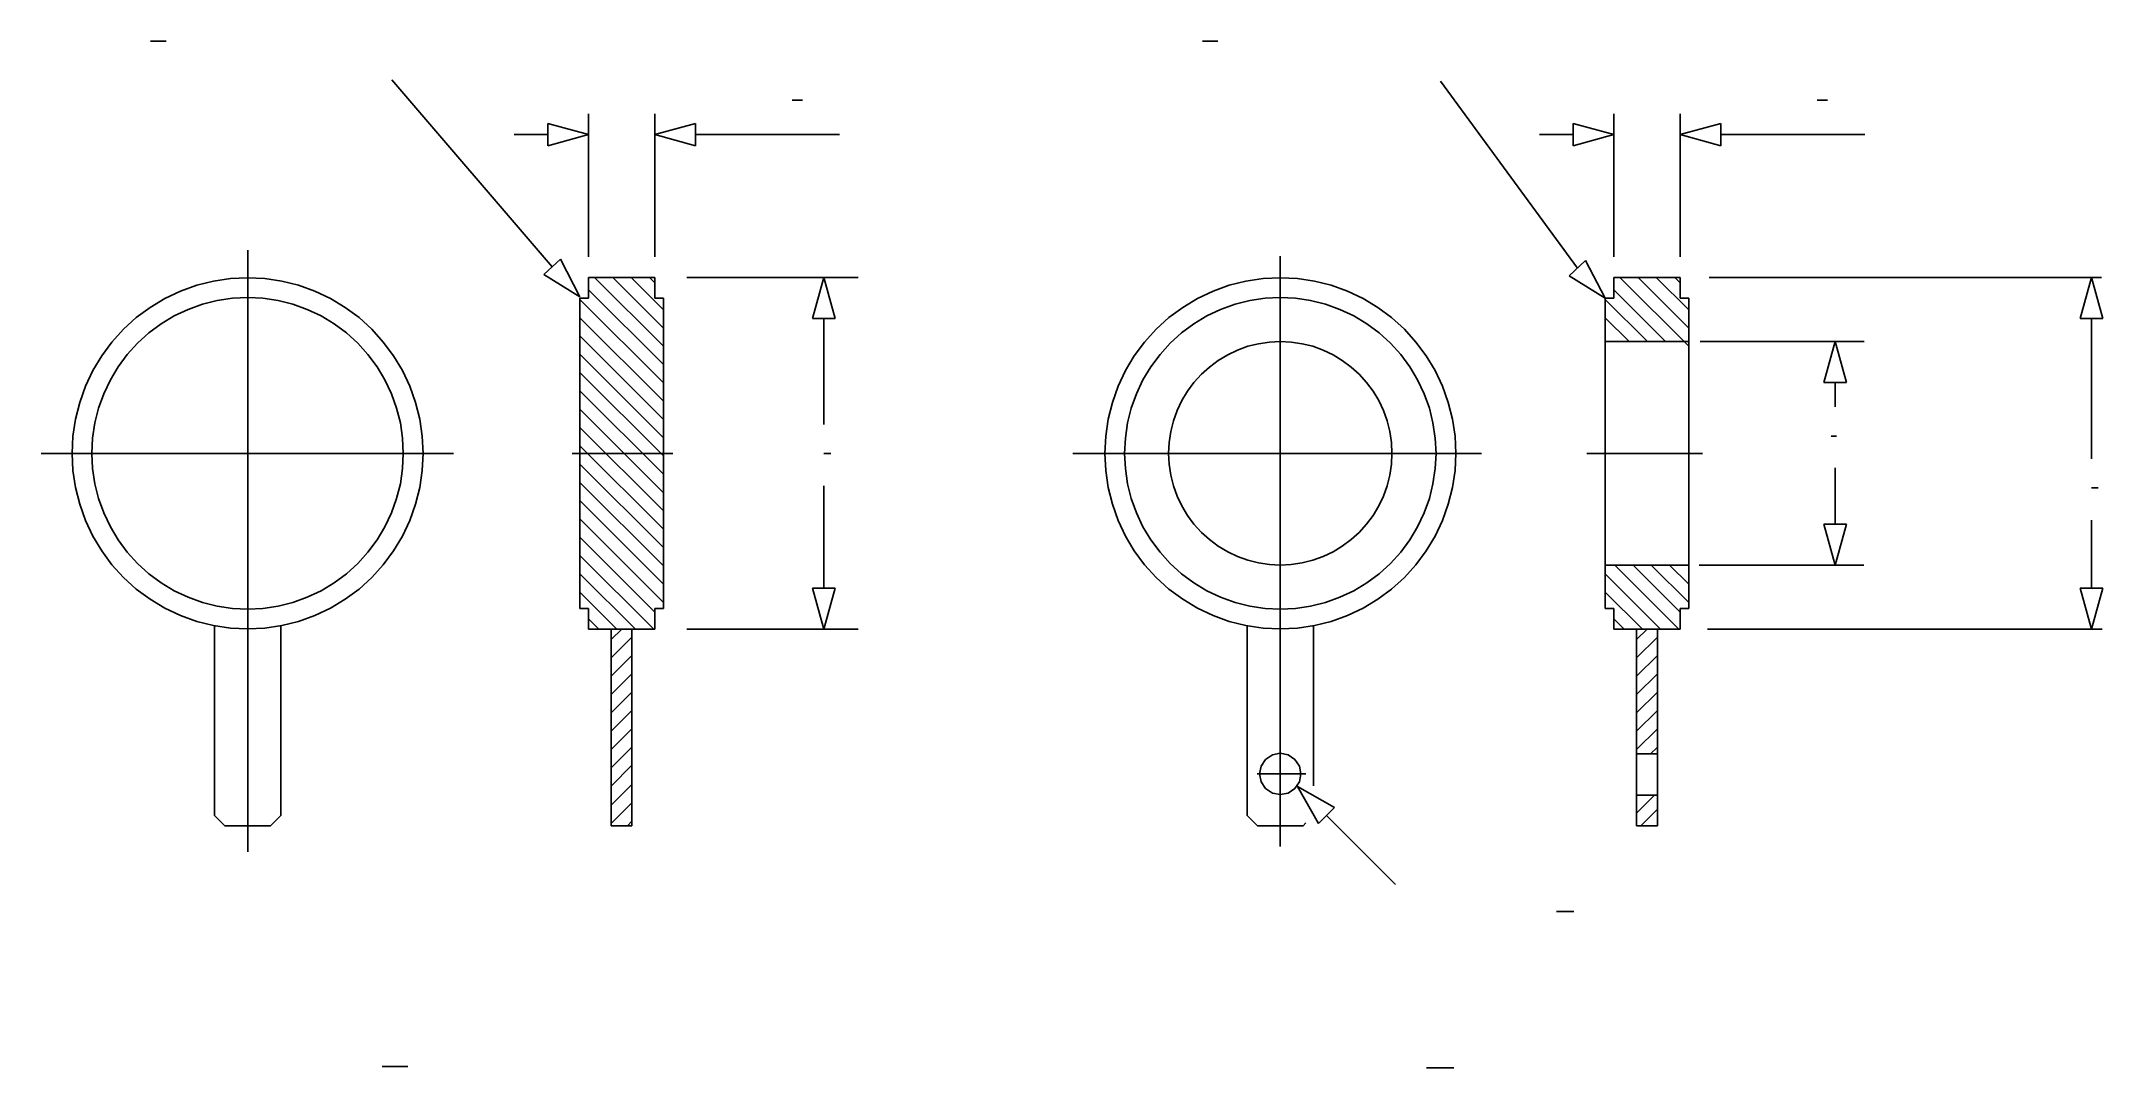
# Model space of a CAD drawing. Extents: x 374 to 1570, y 340 to 935.
import ezdxf

# ---------------------------------------------------------------- set-up
doc = ezdxf.new("R2010")
doc.units = 0
doc.header["$MEASUREMENT"] = 0
doc.layers.add('1', color=7, linetype='CONTINUOUS')
doc.layers.add('4', color=7, linetype='CONTINUOUS')

msp = doc.modelspace()

# ---------------------------------------------------------------- linework, layer by layer
at = {"layer": '1', "color": 4, "linetype": 'Continuous'}
for p, q in [((735, 747.3), (691.6, 790.7)), ((735, 757.9), (695.1, 797.8)), ((735, 768.5), (705.7, 797.8)), ((735, 779.1), (716.3, 797.8)), ((730, 794.7), (726.9, 797.8)), ((1316.6, 760.6), (1286.6, 790.7)), ((1330, 757.9), (1290, 797.8)), ((1330, 768.5), (1300.6, 797.8)), ((1330, 779.1), (1311.2, 797.8)), ((1325, 794.7), (1321.9, 797.8)), ((735, 736.7), (686.6, 785.1)), ((1306, 760.6), (1281.6, 785.1)), ((735, 726.1), (686.6, 774.5)), ((1295.4, 760.6), (1281.6, 774.5)), ((735, 715.5), (686.6, 763.9)), ((735, 704.9), (686.6, 753.3)), ((735, 694.3), (686.6, 742.7)), ((735, 683.7), (686.6, 732.1)), ((735, 673), (686.6, 721.4)), ((735, 662.4), (686.6, 710.8)), ((735, 651.8), (686.6, 700.2)), ((735, 641.2), (686.6, 689.6)), ((735, 630.6), (686.6, 679)), ((735, 620), (686.6, 668.4)), ((735, 609.4), (686.6, 657.8)), ((730, 603.8), (686.6, 647.2)), ((729.4, 593.8), (686.6, 636.6)), ((718.8, 593.8), (686.6, 626)), ((1313.7, 593.8), (1281.6, 626)), ((1324.3, 593.8), (1287.1, 631)), ((1325, 603.8), (1297.7, 631)), ((1330, 609.4), (1308.3, 631)), ((1330, 620), (1318.9, 631)), ((708.1, 593.8), (686.6, 615.4)), ((1303.1, 593.8), (1281.6, 615.4)), ((697.5, 593.8), (691.6, 599.8)), ((1292.5, 593.8), (1286.6, 599.8)), ((704.8, 587.8), (710.9, 593.8)), ((704.8, 577.2), (716.8, 589.2)), ((1299.8, 587.8), (1305.9, 593.8)), ((1299.8, 577.2), (1311.8, 589.2)), ((704.8, 566.6), (716.8, 578.6)), ((1299.8, 566.6), (1311.8, 578.6)), ((704.8, 555.9), (716.8, 567.9)), ((1299.8, 555.9), (1311.8, 567.9)), ((704.8, 545.3), (716.8, 557.3)), ((1299.8, 545.3), (1311.8, 557.3)), ((704.8, 534.7), (716.8, 546.7)), ((1299.8, 534.7), (1311.8, 546.7)), ((704.8, 524.1), (716.8, 536.1)), ((1299.8, 524.1), (1311.8, 536.1)), ((704.8, 513.5), (716.8, 525.5)), ((704.8, 502.9), (716.8, 514.9)), ((1307.9, 521.6), (1311.8, 525.5)), ((704.8, 491.7), (716.8, 503.7)), ((704.8, 481.1), (716.8, 493.1)), ((1299.8, 487.2), (1310.2, 497.6)), ((714.1, 479.8), (716.8, 482.5)), ((1302.3, 479.8), (1311.8, 489.4))]:
    msp.add_line(p, q, dxfattribs=at)
at = {"layer": '4', "color": 2, "linetype": 'Continuous'}
for p, q in [((437.4, 934.8), (446.4, 934.8)), ((1047.8, 934.8), (1056.8, 934.8)), ((1253.3, 430.2), (1263.3, 430.2)), ((571.8, 340.3), (586.8, 340.3)), ((1177.8, 339.5), (1193.8, 339.5))]:
    msp.add_line(p, q, dxfattribs=at)
at = {"layer": '4', "color": 3, "linetype": 'Continuous'}
for p, q in [((670.5, 804), (577.5, 912.5)), ((1265.4, 803.2), (1186, 911.7)), ((691.6, 880.7), (667.9, 887.2)), ((667.9, 887.2), (667.9, 874.1)), ((691.6, 809.8), (691.6, 892.7)), ((730, 809.8), (730, 892.7)), ((730, 880.7), (753.7, 887.2)), ((753.7, 874.1), (753.7, 887.2)), ((1286.6, 880.7), (1262.9, 887.2)), ((1262.9, 887.2), (1262.9, 874.1)), ((1286.6, 809.8), (1286.6, 892.7)), ((1325, 809.8), (1325, 892.7)), ((1325, 880.7), (1348.7, 887.2)), ((1348.7, 874.1), (1348.7, 887.2)), ((667.9, 880.7), (648.5, 880.7)), ((691.6, 880.7), (667.9, 874.1)), ((730, 880.7), (753.7, 874.1)), ((753.7, 880.7), (837.3, 880.7)), ((1262.9, 880.7), (1243.5, 880.7)), ((1286.6, 880.7), (1262.9, 874.1)), ((1325, 880.7), (1348.7, 874.1)), ((1348.7, 880.7), (1432.3, 880.7)), ((675.3, 808.4), (665.7, 799.5)), ((686.6, 786.6), (675.3, 808.4)), ((1270.2, 807.7), (1260.6, 798.7)), ((1281.6, 785.8), (1270.2, 807.7)), ((686.6, 786.6), (665.7, 799.5)), ((848, 797.8), (748.6, 797.8)), ((828.2, 797.8), (821.6, 774.1)), ((828.2, 797.8), (834.7, 774.1)), ((1281.6, 785.8), (1260.6, 798.7)), ((1569.6, 797.8), (1341.9, 797.8)), ((1563.7, 797.8), (1557.2, 774.1)), ((1563.7, 797.8), (1570.3, 774.1)), ((821.6, 774.1), (834.7, 774.1)), ((828.2, 774.1), (828.2, 712.6)), ((1557.2, 774.1), (1570.3, 774.1)), ((1563.7, 774.1), (1563.7, 692.6)), ((1431.9, 760.6), (1336.7, 760.6)), ((1414.9, 760.6), (1408.4, 736.9)), ((1414.9, 760.6), (1421.5, 736.9)), ((1408.4, 736.9), (1421.5, 736.9)), ((1414.9, 722.8), (1414.9, 736.9)), ((1414.9, 654.8), (1414.9, 687.5)), ((828.2, 677), (828.2, 617.6)), ((1414.9, 631), (1408.4, 654.8)), ((1421.5, 654.8), (1408.4, 654.8)), ((1414.9, 631), (1421.5, 654.8)), ((1563.7, 657), (1563.7, 617.6)), ((1431.6, 631), (1336.1, 631)), ((828.2, 593.8), (821.6, 617.6)), ((834.7, 617.6), (821.6, 617.6)), ((828.2, 593.8), (834.7, 617.6)), ((1563.7, 593.8), (1557.2, 617.6)), ((1570.3, 617.6), (1557.2, 617.6)), ((1563.7, 593.8), (1570.3, 617.6)), ((848, 593.8), (748.6, 593.8)), ((1570, 593.8), (1340.9, 593.8)), ((1103, 502.6), (1124.4, 490.4)), ((1103, 502.6), (1115.2, 481.2)), ((1115.2, 481.2), (1124.4, 490.4)), ((1159.8, 445.7), (1119.8, 485.8))]:
    msp.add_line(p, q, dxfattribs=at)
at = {"layer": '4', "color": 5, "linetype": 'Continuous'}
for p, q in [((809.7, 900.7), (815.7, 900.7)), ((1404.6, 900.7), (1410.6, 900.7)), ((1412.7, 705.8), (1415.7, 705.8)), ((828.2, 695.8), (832.2, 695.8)), ((1563.7, 675.8), (1567.7, 675.8))]:
    msp.add_line(p, q, dxfattribs=at)
at = {"layer": '4', "color": 4, "linetype": 'Continuous'}
for p, q in [((493.8, 813.6), (493.8, 464.7)), ((1093, 810.2), (1093, 467.9)), ((374, 695.8), (613.3, 695.8)), ((682.1, 695.8), (740.5, 695.8)), ((972.6, 695.8), (1209.7, 695.8)), ((1270.9, 695.8), (1338, 695.8)), ((1107.9, 509.9), (1079.5, 509.9))]:
    msp.add_line(p, q, dxfattribs=at)
at = {"layer": '4', "color": 7, "linetype": 'Continuous'}
for p, q in [((454.8, 789.9), (445.7, 785.7)), ((464.2, 793.3), (454.8, 789.9)), ((473.9, 795.7), (464.2, 793.3)), ((483.8, 797.2), (473.9, 795.7)), ((493.8, 797.7), (483.8, 797.2)), ((503.7, 797.2), (493.8, 797.7)), ((513.6, 795.7), (503.7, 797.2)), ((523.3, 793.3), (513.6, 795.7)), ((532.7, 789.9), (523.3, 793.3)), ((541.8, 785.7), (532.7, 789.9)), ((691.6, 797.8), (691.6, 785.8)), ((691.6, 797.8), (730, 797.8)), ((730, 797.8), (730, 785.8)), ((1054, 789.9), (1045, 785.7)), ((1063.4, 793.3), (1054, 789.9)), ((1073.1, 795.7), (1063.4, 793.3)), ((1083, 797.2), (1073.1, 795.7)), ((1093, 797.7), (1083, 797.2)), ((1103, 797.2), (1093, 797.7)), ((1112.9, 795.7), (1103, 797.2)), ((1122.6, 793.3), (1112.9, 795.7)), ((1132, 789.9), (1122.6, 793.3)), ((1141, 785.7), (1132, 789.9)), ((1286.6, 797.8), (1286.6, 785.8)), ((1286.6, 797.8), (1325, 797.8)), ((1325, 797.8), (1325, 785.8)), ((437.2, 780.5), (429.1, 774.6)), ((445.7, 785.7), (437.2, 780.5)), ((459.2, 779.3), (451.2, 775.5)), ((467.5, 782.3), (459.2, 779.3)), ((476.1, 784.5), (467.5, 782.3)), ((484.9, 785.8), (476.1, 784.5)), ((493.8, 786.2), (484.9, 785.8)), ((502.6, 785.8), (493.8, 786.2)), ((511.4, 784.5), (502.6, 785.8)), ((520, 782.3), (511.4, 784.5)), ((528.3, 779.3), (520, 782.3)), ((536.4, 775.5), (528.3, 779.3)), ((550.3, 780.5), (541.8, 785.7)), ((558.4, 774.6), (550.3, 780.5)), ((686.6, 785.8), (686.6, 605.8)), ((686.6, 785.8), (691.6, 785.8)), ((734, 785.8), (730, 785.8)), ((730, 785.8), (735, 785.8)), ((735, 785.8), (735, 605.8)), ((1036.4, 780.5), (1028.4, 774.6)), ((1045, 785.7), (1036.4, 780.5)), ((1058.4, 779.3), (1050.4, 775.5)), ((1066.8, 782.3), (1058.4, 779.3)), ((1075.4, 784.5), (1066.8, 782.3)), ((1084.2, 785.8), (1075.4, 784.5)), ((1093, 786.2), (1084.2, 785.8)), ((1101.9, 785.8), (1093, 786.2)), ((1110.6, 784.5), (1101.9, 785.8)), ((1119.2, 782.3), (1110.6, 784.5)), ((1127.6, 779.3), (1119.2, 782.3)), ((1135.6, 775.5), (1127.6, 779.3)), ((1149.6, 780.5), (1141, 785.7)), ((1157.6, 774.6), (1149.6, 780.5)), ((1281.6, 785.8), (1281.6, 631)), ((1281.6, 785.8), (1286.6, 785.8)), ((1329, 785.8), (1325, 785.8)), ((1325, 785.8), (1330, 785.8)), ((1330, 785.8), (1330, 631)), ((421.7, 767.9), (415, 760.4)), ((429.1, 774.6), (421.7, 767.9)), ((436.4, 765.7), (429.9, 759.7)), ((443.6, 771), (436.4, 765.7)), ((451.2, 775.5), (443.6, 771)), ((544, 771), (536.4, 775.5)), ((551.1, 765.7), (544, 771)), ((557.7, 759.7), (551.1, 765.7)), ((565.8, 767.9), (558.4, 774.6)), ((572.5, 760.4), (565.8, 767.9)), ((1021, 767.9), (1014.3, 760.4)), ((1028.4, 774.6), (1021, 767.9)), ((1035.7, 765.7), (1029.1, 759.7)), ((1042.8, 771), (1035.7, 765.7)), ((1050.4, 775.5), (1042.8, 771)), ((1143.2, 771), (1135.6, 775.5)), ((1150.3, 765.7), (1143.2, 771)), ((1156.9, 759.7), (1150.3, 765.7)), ((1165, 767.9), (1157.6, 774.6)), ((1171.7, 760.4), (1165, 767.9)), ((415, 760.4), (409.1, 752.4)), ((429.9, 759.7), (423.9, 753.2)), ((563.6, 753.2), (557.7, 759.7)), ((578.4, 752.4), (572.5, 760.4)), ((1014.3, 760.4), (1008.3, 752.4)), ((1029.1, 759.7), (1023.2, 753.2)), ((1068.2, 755.7), (1062.5, 753)), ((1074.2, 757.9), (1068.2, 755.7)), ((1080.4, 759.4), (1074.2, 757.9)), ((1086.7, 760.3), (1080.4, 759.4)), ((1093, 760.6), (1086.7, 760.3)), ((1099.4, 760.3), (1093, 760.6)), ((1105.7, 759.4), (1099.4, 760.3)), ((1111.8, 757.9), (1105.7, 759.4)), ((1117.8, 755.7), (1111.8, 757.9)), ((1123.6, 753), (1117.8, 755.7)), ((1162.9, 753.2), (1156.9, 759.7)), ((1177.7, 752.4), (1171.7, 760.4)), ((1281.6, 760.6), (1330, 760.6)), ((403.9, 743.8), (399.7, 734.8)), ((409.1, 752.4), (403.9, 743.8)), ((418.6, 746), (414.1, 738.4)), ((423.9, 753.2), (418.6, 746)), ((568.9, 746), (563.6, 753.2)), ((573.4, 738.4), (568.9, 746)), ((583.6, 743.8), (578.4, 752.4)), ((587.8, 734.8), (583.6, 743.8)), ((1003.2, 743.8), (998.9, 734.8)), ((1008.3, 752.4), (1003.2, 743.8)), ((1017.9, 746), (1013.3, 738.4)), ((1023.2, 753.2), (1017.9, 746)), ((1051.9, 745.9), (1047.2, 741.7)), ((1057, 749.7), (1051.9, 745.9)), ((1062.5, 753), (1057, 749.7)), ((1129, 749.7), (1123.6, 753)), ((1134.1, 745.9), (1129, 749.7)), ((1138.8, 741.7), (1134.1, 745.9)), ((1168.1, 746), (1162.9, 753.2)), ((1172.7, 738.4), (1168.1, 746)), ((1182.8, 743.8), (1177.7, 752.4)), ((1187.1, 734.8), (1182.8, 743.8)), ((399.7, 734.8), (396.3, 725.4)), ((410.3, 730.4), (407.3, 722.1)), ((414.1, 738.4), (410.3, 730.4)), ((577.2, 730.4), (573.4, 738.4)), ((580.2, 722.1), (577.2, 730.4)), ((591.2, 725.4), (587.8, 734.8)), ((998.9, 734.8), (995.6, 725.4)), ((1009.5, 730.4), (1006.5, 722.1)), ((1013.3, 738.4), (1009.5, 730.4)), ((1039.1, 731.8), (1035.9, 726.4)), ((1042.9, 737), (1039.1, 731.8)), ((1047.2, 741.7), (1042.9, 737)), ((1143.1, 737), (1138.8, 741.7)), ((1146.9, 731.8), (1143.1, 737)), ((1150.2, 726.4), (1146.9, 731.8)), ((1176.5, 730.4), (1172.7, 738.4)), ((1179.5, 722.1), (1176.5, 730.4)), ((1190.5, 725.4), (1187.1, 734.8)), ((396.3, 725.4), (393.9, 715.7)), ((407.3, 722.1), (405.1, 713.5)), ((582.4, 713.5), (580.2, 722.1)), ((593.6, 715.7), (591.2, 725.4)), ((995.6, 725.4), (993.1, 715.7)), ((1006.5, 722.1), (1004.4, 713.5)), ((1033.1, 720.6), (1031, 714.7)), ((1035.9, 726.4), (1033.1, 720.6)), ((1152.9, 720.6), (1150.2, 726.4)), ((1155, 714.7), (1152.9, 720.6)), ((1181.6, 713.5), (1179.5, 722.1)), ((1192.9, 715.7), (1190.5, 725.4)), ((392.4, 705.8), (391.9, 695.8)), ((393.9, 715.7), (392.4, 705.8)), ((405.1, 713.5), (403.8, 704.7)), ((583.7, 704.7), (582.4, 713.5)), ((595.1, 705.8), (593.6, 715.7)), ((595.6, 695.8), (595.1, 705.8)), ((991.7, 705.8), (991.2, 695.8)), ((993.1, 715.7), (991.7, 705.8)), ((1004.4, 713.5), (1003.1, 704.7)), ((1029.5, 708.5), (1028.5, 702.2)), ((1031, 714.7), (1029.5, 708.5)), ((1156.6, 708.5), (1155, 714.7)), ((1157.5, 702.2), (1156.6, 708.5)), ((1182.9, 704.7), (1181.6, 713.5)), ((1194.4, 705.8), (1192.9, 715.7)), ((1194.8, 695.8), (1194.4, 705.8)), ((391.9, 695.8), (392.4, 685.9)), ((403.8, 704.7), (403.4, 695.8)), ((403.4, 695.8), (403.8, 687)), ((584.1, 695.8), (583.7, 704.7)), ((583.7, 687), (584.1, 695.8)), ((595.1, 685.9), (595.6, 695.8)), ((991.2, 695.8), (991.7, 685.9)), ((1003.1, 704.7), (1002.6, 695.8)), ((1002.6, 695.8), (1003.1, 687)), ((1028.5, 702.2), (1028.2, 695.8)), ((1028.2, 695.8), (1028.5, 689.5)), ((1157.8, 695.8), (1157.5, 702.2)), ((1157.5, 689.5), (1157.8, 695.8)), ((1183.4, 695.8), (1182.9, 704.7)), ((1182.9, 687), (1183.4, 695.8)), ((1194.4, 685.9), (1194.8, 695.8)), ((392.4, 685.9), (393.9, 676)), ((403.8, 687), (405.1, 678.2)), ((582.4, 678.2), (583.7, 687)), ((593.6, 676), (595.1, 685.9)), ((991.7, 685.9), (993.1, 676)), ((1003.1, 687), (1004.4, 678.2)), ((1028.5, 689.5), (1029.5, 683.2)), ((1029.5, 683.2), (1031, 677)), ((1155, 677), (1156.6, 683.2)), ((1156.6, 683.2), (1157.5, 689.5)), ((1181.6, 678.2), (1182.9, 687)), ((1192.9, 676), (1194.4, 685.9)), ((393.9, 676), (396.3, 666.3)), ((405.1, 678.2), (407.3, 669.6)), ((580.2, 669.6), (582.4, 678.2)), ((591.2, 666.3), (593.6, 676)), ((993.1, 676), (995.6, 666.3)), ((1004.4, 678.2), (1006.5, 669.6)), ((1031, 677), (1033.1, 671)), ((1033.1, 671), (1035.9, 665.3)), ((1150.2, 665.3), (1152.9, 671)), ((1152.9, 671), (1155, 677)), ((1179.5, 669.6), (1181.6, 678.2)), ((1190.5, 666.3), (1192.9, 676)), ((396.3, 666.3), (399.7, 656.9)), ((407.3, 669.6), (410.3, 661.3)), ((410.3, 661.3), (414.1, 653.2)), ((573.4, 653.2), (577.2, 661.3)), ((577.2, 661.3), (580.2, 669.6)), ((587.8, 656.9), (591.2, 666.3)), ((995.6, 666.3), (998.9, 656.9)), ((1006.5, 669.6), (1009.5, 661.3)), ((1009.5, 661.3), (1013.3, 653.2)), ((1035.9, 665.3), (1039.1, 659.8)), ((1039.1, 659.8), (1042.9, 654.7)), ((1143.1, 654.7), (1146.9, 659.8)), ((1146.9, 659.8), (1150.2, 665.3)), ((1172.7, 653.2), (1176.5, 661.3)), ((1176.5, 661.3), (1179.5, 669.6)), ((1187.1, 656.9), (1190.5, 666.3)), ((399.7, 656.9), (403.9, 647.8)), ((403.9, 647.8), (409.1, 639.3)), ((414.1, 653.2), (418.6, 645.6)), ((568.9, 645.6), (573.4, 653.2)), ((578.4, 639.3), (583.6, 647.8)), ((583.6, 647.8), (587.8, 656.9)), ((998.9, 656.9), (1003.2, 647.8)), ((1003.2, 647.8), (1008.3, 639.3)), ((1013.3, 653.2), (1017.9, 645.6)), ((1042.9, 654.7), (1047.2, 650)), ((1047.2, 650), (1051.9, 645.8)), ((1134.1, 645.8), (1138.8, 650)), ((1138.8, 650), (1143.1, 654.7)), ((1168.1, 645.6), (1172.7, 653.2)), ((1177.7, 639.3), (1182.8, 647.8)), ((1182.8, 647.8), (1187.1, 656.9)), ((409.1, 639.3), (415, 631.2)), ((418.6, 645.6), (423.9, 638.5)), ((423.9, 638.5), (429.9, 631.9)), ((557.7, 631.9), (563.6, 638.5)), ((563.6, 638.5), (568.9, 645.6)), ((572.5, 631.2), (578.4, 639.3)), ((1008.3, 639.3), (1014.3, 631.2)), ((1017.9, 645.6), (1023.2, 638.5)), ((1023.2, 638.5), (1029.1, 631.9)), ((1051.9, 645.8), (1057, 642)), ((1057, 642), (1062.5, 638.7)), ((1062.5, 638.7), (1068.2, 636)), ((1068.2, 636), (1074.2, 633.8)), ((1111.8, 633.8), (1117.8, 636)), ((1117.8, 636), (1123.6, 638.7)), ((1123.6, 638.7), (1129, 642)), ((1129, 642), (1134.1, 645.8)), ((1156.9, 631.9), (1162.9, 638.5)), ((1162.9, 638.5), (1168.1, 645.6)), ((1171.7, 631.2), (1177.7, 639.3)), ((415, 631.2), (421.7, 623.8)), ((421.7, 623.8), (429.1, 617.1)), ((429.9, 631.9), (436.4, 626)), ((436.4, 626), (443.6, 620.7)), ((544, 620.7), (551.1, 626)), ((551.1, 626), (557.7, 631.9)), ((558.4, 617.1), (565.8, 623.8)), ((565.8, 623.8), (572.5, 631.2)), ((1014.3, 631.2), (1021, 623.8)), ((1021, 623.8), (1028.4, 617.1)), ((1029.1, 631.9), (1035.7, 626)), ((1035.7, 626), (1042.8, 620.7)), ((1074.2, 633.8), (1080.4, 632.3)), ((1080.4, 632.3), (1086.7, 631.4)), ((1086.7, 631.4), (1093, 631)), ((1093, 631), (1099.4, 631.4)), ((1099.4, 631.4), (1105.7, 632.3)), ((1105.7, 632.3), (1111.8, 633.8)), ((1143.2, 620.7), (1150.3, 626)), ((1150.3, 626), (1156.9, 631.9)), ((1157.6, 617.1), (1165, 623.8)), ((1165, 623.8), (1171.7, 631.2)), ((1281.6, 631), (1330, 631)), ((1281.6, 631), (1281.6, 605.8)), ((1330, 631), (1330, 605.8)), ((429.1, 617.1), (437.2, 611.2)), ((437.2, 611.2), (445.7, 606)), ((443.6, 620.7), (451.2, 616.1)), ((451.2, 616.1), (459.2, 612.4)), ((459.2, 612.4), (467.5, 609.4)), ((520, 609.4), (528.3, 612.4)), ((528.3, 612.4), (536.4, 616.1)), ((536.4, 616.1), (544, 620.7)), ((541.8, 606), (550.3, 611.2)), ((550.3, 611.2), (558.4, 617.1)), ((1028.4, 617.1), (1036.4, 611.2)), ((1036.4, 611.2), (1045, 606)), ((1042.8, 620.7), (1050.4, 616.1)), ((1050.4, 616.1), (1058.4, 612.4)), ((1058.4, 612.4), (1066.8, 609.4)), ((1119.2, 609.4), (1127.6, 612.4)), ((1127.6, 612.4), (1135.6, 616.1)), ((1135.6, 616.1), (1143.2, 620.7)), ((1141, 606), (1149.6, 611.2)), ((1149.6, 611.2), (1157.6, 617.1)), ((445.7, 606), (454.8, 601.8)), ((454.8, 601.8), (464.2, 598.4)), ((464.2, 598.4), (473.9, 596)), ((467.5, 609.4), (476.1, 607.2)), ((476.1, 607.2), (484.9, 605.9)), ((484.9, 605.9), (493.8, 605.5)), ((493.8, 605.5), (502.6, 605.9)), ((502.6, 605.9), (511.4, 607.2)), ((511.4, 607.2), (520, 609.4)), ((513.6, 596), (523.3, 598.4)), ((523.3, 598.4), (532.7, 601.8)), ((532.7, 601.8), (541.8, 606)), ((686.6, 605.8), (691.6, 605.8)), ((691.6, 605.8), (691.6, 593.8)), ((735, 605.8), (730, 605.8)), ((730, 605.8), (730, 593.8)), ((1045, 606), (1054, 601.8)), ((1054, 601.8), (1063.4, 598.4)), ((1063.4, 598.4), (1073.1, 596)), ((1066.8, 609.4), (1075.4, 607.2)), ((1075.4, 607.2), (1084.2, 605.9)), ((1084.2, 605.9), (1093, 605.5)), ((1093, 605.5), (1101.9, 605.9)), ((1101.9, 605.9), (1110.6, 607.2)), ((1110.6, 607.2), (1119.2, 609.4)), ((1112.9, 596), (1122.6, 598.4)), ((1122.6, 598.4), (1132, 601.8)), ((1132, 601.8), (1141, 606)), ((1281.6, 605.8), (1286.6, 605.8)), ((1286.6, 605.8), (1286.6, 593.8)), ((1330, 605.8), (1325, 605.8)), ((1325, 605.8), (1325, 593.8)), ((473.9, 596), (483.8, 594.5)), ((474.6, 595.7), (474.6, 485.8)), ((483.8, 594.5), (493.8, 594)), ((493.8, 594), (503.7, 594.5)), ((503.7, 594.5), (513.6, 596)), ((513, 595.7), (513, 485.8)), ((691.6, 593.8), (730, 593.8)), ((704.8, 593.8), (704.8, 479.8)), ((716.8, 593.8), (716.8, 479.8)), ((1073.1, 596), (1083, 594.5)), ((1073.8, 595.7), (1073.8, 485.8)), ((1083, 594.5), (1093, 594)), ((1093, 594), (1103, 594.5)), ((1103, 594.5), (1112.9, 596)), ((1112.2, 595.7), (1112.2, 503.1)), ((1286.6, 593.8), (1325, 593.8)), ((1299.8, 593.8), (1299.8, 479.8)), ((1311.8, 593.8), (1311.8, 479.8)), ((1081.9, 514.5), (1081, 509.9)), ((1084.5, 518.3), (1081.9, 514.5)), ((1088.4, 520.9), (1084.5, 518.3)), ((1093, 521.9), (1088.4, 520.9)), ((1097.6, 520.9), (1093, 521.9)), ((1101.5, 518.3), (1097.6, 520.9)), ((1104.1, 514.5), (1101.5, 518.3)), ((1105, 509.9), (1104.1, 514.5)), ((1299.8, 521.6), (1311.8, 521.6)), ((1081, 509.9), (1081.9, 505.3)), ((1081.9, 505.3), (1084.5, 501.4)), ((1101.5, 501.4), (1104.1, 505.3)), ((1104.1, 505.3), (1105, 509.9)), ((1084.5, 501.4), (1088.4, 498.8)), ((1088.4, 498.8), (1093, 497.9)), ((1093, 497.9), (1097.6, 498.8)), ((1097.6, 498.8), (1101.5, 501.4)), ((1299.8, 497.6), (1311.8, 497.6)), ((474.6, 485.8), (480.6, 479.8)), ((507, 479.8), (480.6, 479.8)), ((507, 479.8), (513, 485.8)), ((704.8, 479.8), (716.8, 479.8)), ((1073.8, 485.8), (1079.8, 479.8)), ((1106.2, 479.8), (1079.8, 479.8)), ((1106.2, 479.8), (1107.8, 481.5)), ((1299.8, 479.8), (1311.8, 479.8))]:
    msp.add_line(p, q, dxfattribs=at)

doc.saveas('drawing.dxf')
